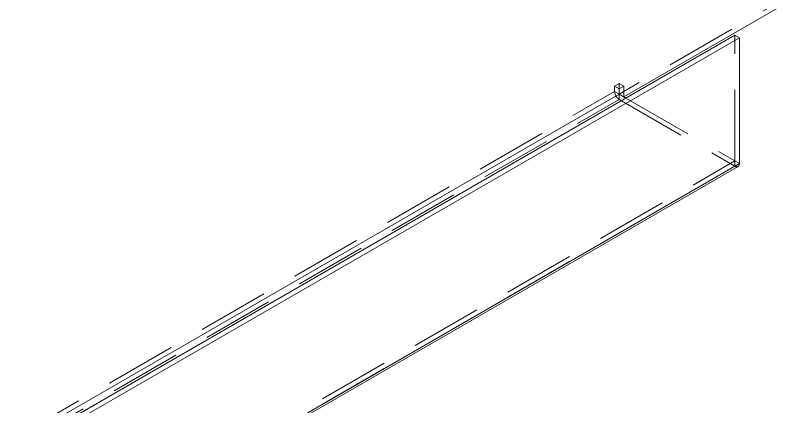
# Model space of a CAD drawing. Header units: millimetres. Extents: x 1 to 4201, y 2 to 2972.
# Drawn here: x 3784.7 to 3923.1, y 1770 to 1839.6 of the extents above; entities that cross this region are included whole.
import ezdxf

# ---------------------------------------------------------------- set-up
doc = ezdxf.new("R2010")
doc.units = ezdxf.units.MM
doc.header["$LTSCALE"] = 10
doc.linetypes.add('HIDDEN', pattern=[1.905, 1.27, -0.635])

msp = doc.modelspace()

# ---------------------------------------------------------------- linework, layer by layer
at = {"color": 7, "linetype": 'HIDDEN', "lineweight": 0}
for p, q in [((4027.777, 1903.846), (3892.214, 1825.587)), ((3912.821, 1813.691), (3912.821, 1836.088)), ((3892.214, 1827.454), (3891.406, 1826.987)), ((3893.022, 1826.987), (3892.214, 1827.454)), ((3892.214, 1826.521), (3892.214, 1827.454)), ((3108.538, 1374.114), (3891.406, 1826.054)), ((3891.406, 1826.987), (3891.406, 1826.054)), ((3892.214, 1826.521), (3891.406, 1826.987)), ((3891.406, 1826.054), (3892.214, 1825.588)), ((3109.346, 1372.714), (3892.214, 1824.654)), ((3892.214, 1824.654), (3892.214, 1825.588)), ((3893.022, 1825.121), (3892.214, 1825.587)), ((3892.214, 1824.654), (3912.821, 1812.758)), ((3893.022, 1825.121), (3893.022, 1825.121)), ((3893.022, 1825.121), (3893.022, 1825.121)), ((3893.423, 1824.89), (3912.821, 1813.691)), ((3129.953, 1361.751), (3912.821, 1813.691)), ((3913.629, 1813.225), (3912.821, 1813.691)), ((3912.821, 1812.758), (3912.821, 1813.691)), ((3129.953, 1360.818), (3912.821, 1812.758))]:
    msp.add_line(p, q, dxfattribs=at)
at = {"color": 7, "linetype": 'Continuous', "lineweight": 15}
for p, q in [((4028.585, 1903.379), (3893.022, 1825.121)), ((3912.821, 1836.088), (3129.953, 1384.148)), ((3913.629, 1835.621), (3912.821, 1836.088)), ((3913.629, 1835.621), (3130.761, 1383.681)), ((3913.629, 1813.225), (3913.629, 1835.621)), ((3893.022, 1826.987), (3892.214, 1826.521)), ((3892.214, 1826.521), (3892.214, 1825.588)), ((3893.022, 1825.121), (3893.022, 1826.987)), ((3109.346, 1373.647), (3892.214, 1825.588)), ((3892.214, 1825.588), (3893.423, 1824.89)), ((3130.524, 1360.761), (3913.393, 1812.702)), ((3130.761, 1361.285), (3913.629, 1813.225))]:
    msp.add_line(p, q, dxfattribs=at)
at = {"color": 7, "linetype": 'HIDDEN', "lineweight": 0}
for centre, radius, start, end in [((3893.161, 1826.134), 1.756, 182.60548, 237.39452), ((3913.156, 1813.225), 0.575, 234.38242, 294.30712)]:
    msp.add_arc(centre, radius, start, end, dxfattribs=at)
at = {"color": 7, "linetype": 'Continuous', "lineweight": 15}
msp.add_arc((3913.069, 1813.163), 0.563, 305.01333, 6.29885, dxfattribs=at)

doc.saveas('drawing.dxf')
